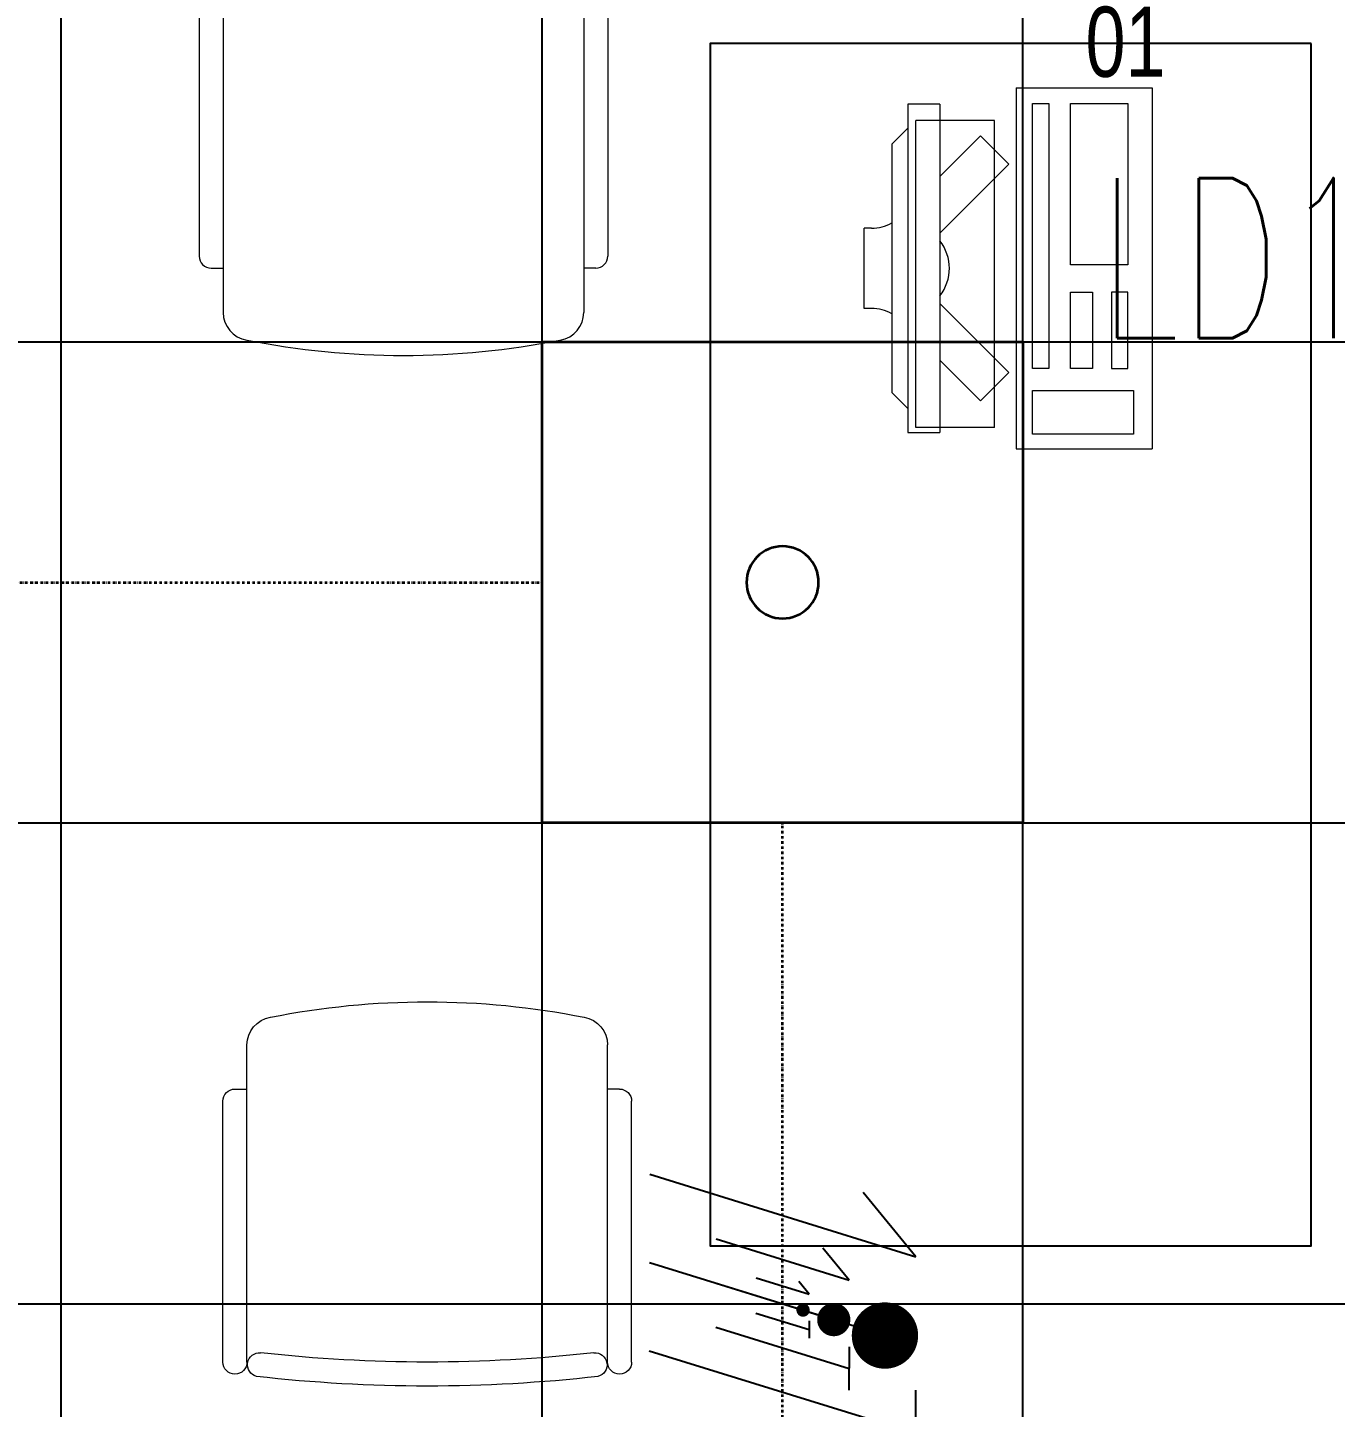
# Model space of a CAD drawing. Extents: x -12260 to 57327, y -29287 to 19916.
# Drawn here: x 10754 to 12386, y 6781 to 8502 of the extents above; entities that cross this region are included whole.
import ezdxf
from ezdxf.enums import TextEntityAlignment as Align

# ---------------------------------------------------------------- set-up
doc = ezdxf.new("R2010")
doc.units = 0
doc.header["$LTSCALE"] = 0.25
doc.linetypes.add('DASHDOT', pattern=[25.4, 12.7, -6.35, 0, -6.35])
for name, color, linetype, lineweight in [('01-First Floor$0$72_EGR_EQP_TAG', 142, 'Continuous', 5), ('01-First Floor$0$LOADING', 253, 'Continuous', 5), ('E-LITE-CIRC-NUMB', 6, 'Continuous', 25), ('E-LITE-CLNG', 150, 'Continuous', 35), ('E-LITE-CLNG-CNDT', 6, 'DASHDOT', 35), ('E-LITE-CTRL', 6, 'Continuous', 25), ('E-LITE-IDEN', 6, 'Continuous', 25), ('E-POWR-WIRE', 6, 'Continuous', 25), ('E-POWR-WIRE @ 100', 6, 'Continuous', 25), ('E-POWR-WIRE @ 20', 6, 'Continuous', 25), ('E-POWR-WIRE @ 50', 6, 'Continuous', 25)]:
    doc.layers.add(name, color=color, linetype=linetype, lineweight=lineweight)
doc.layers.add('01-First Floor$0$FALSE CEILING', color=251, linetype='Continuous')
doc.layers.add('01-First Floor$0$TME-NON MEDICAL FURNITURE', color=242, linetype='Continuous')
doc.styles.add('01-First Floor$0$X3G_ENTITY_257CFD', font='swisscl.ttf', dxfattribs={"height": 200})
doc.styles.add('DC_SIMPLEX', font='SIMPLEX.shx', dxfattribs={"width": 0.7})

# ---------------------------------------------------------------- blocks, each defined once
blk = doc.blocks.new('01-First Floor$0$GF21016-P')
at = {"layer": '01-First Floor$0$LOADING', "extrusion": (-1.24384e-09, -1.20261e-09, -1)}
for p, q in [((0.0128, 0.0179), (0.0128, 0.4136)), ((0.4628, 0.0179), (0.4628, 0.4136)), ((-0.0022, 0.3585), (0.0128, 0.3585)), ((0.4778, 0.3585), (0.4628, 0.3585)), ((-0.0172, 0.0179), (-0.0172, 0.3435)), ((0.4928, 0.0179), (0.4928, 0.3435)), ((0.4778, 0.0029), (0.4778, 0.0029))]:
    blk.add_line(p, q, dxfattribs=at)
for centre, radius, start, end in [((-0.2378, -0.5362), 1.0036, 78.7568, 101.2432), ((-0.0478, 0.4136), 0.035, 0, 80.6557), ((-0.4278, 0.4136), 0.035, 99.3443, 180), ((0.0022, 0.3435), 0.015, 0, 90), ((-0.4778, 0.3435), 0.015, 90, 180), ((0.0022, 0.0179), 0.015, 270, 0), ((0.0022, 0.0179), 0.015, 180, 270), ((-0.0284, 0.0145), 0.015, 284.3864, 95.5209), ((-0.2378, 1.8928), 1.8749, 263.6341, 276.3659), ((-0.4471, 0.0145), 0.015, 84.4791, 255.6136), ((-0.4778, 0.0179), 0.015, 270, 0), ((-0.4778, 0.0179), 0.015, 180, 270), ((-0.2378, 1.8734), 1.8855, 263.5119, 276.4881)]:
    blk.add_arc(centre, radius, start, end, dxfattribs=at)
blk = doc.blocks.new('01-First Floor$0$ITCWLS1-P')
at = {"layer": '01-First Floor$0$LOADING'}
for p, q in [((-0.17, 0.45), (-0.17, 0)), ((-0.17, 0.45), (0, 0.45)), ((0, 0.45), (0, 0)), ((-0.1496, 0.4305), (-0.1291, 0.4305)), ((-0.1291, 0.4305), (-0.1291, 0.4089)), ((-0.2651, 0.43, 0), (-0.3051, 0.43, 0)), ((-0.3051, 0.43, 0), (-0.3051, 0.02, 0)), ((-0.2651, 0.43, 0), (-0.2651, 0.02, 0)), ((-0.3251, 0.38, 0), (-0.3051, 0.4, 0)), ((-0.197, 0.4094), (-0.295, 0.4094)), ((-0.295, 0.0264), (-0.295, 0.4094)), ((-0.197, 0.0264), (-0.197, 0.4094)), ((-0.3251, 0.38, 0), (-0.3251, 0.07, 0)), ((-0.3503, 0.275), (-0.3596, 0.275)), ((-0.3596, 0.175), (-0.3596, 0.275)), ((-0.3503, 0.175), (-0.3596, 0.175)), ((-0.3251, 0.07, 0), (-0.3051, 0.05, 0)), ((-0.3051, 0.02, 0), (-0.2651, 0.02, 0)), ((-0.197, 0.0264), (-0.295, 0.0264)), ((-0.17, 0), (0, 0))]:
    blk.add_line(p, q, dxfattribs=at)
at = {"layer": '01-First Floor$0$LOADING', "extrusion": (2.48281e-10, 3.18408e-10, -1)}
for p, q in [((-0.2651, 0.3395), (-0.2144, 0.3902)), ((-0.1791, 0.3548), (-0.2144, 0.3902)), ((-0.2651, 0.2688), (-0.1791, 0.3548))]:
    blk.add_line(p, q, dxfattribs=at)
at = {"layer": '01-First Floor$0$LOADING', "extrusion": (2.48281e-10, -3.18408e-10, -1)}
for p, q in [((-0.2651, 0.1812), (-0.1791, 0.0952)), ((-0.2651, 0.1105), (-0.2144, 0.0598)), ((-0.1791, 0.0952), (-0.2144, 0.0598))]:
    blk.add_line(p, q, dxfattribs=at)
at = {"layer": '01-First Floor$0$LOADING'}
for points in [[(-0.1291, 0.4089), (-0.1291, 0.1), (-0.1496, 0.1), (-0.1496, 0.4305)], [(-0.1496, 0.1), (-0.1496, 0.1), (-0.1496, 0.1), (-0.1496, 0.1), (-0.1496, 0.1), (-0.1496, 0.1), (-0.1496, 0.1), (-0.1496, 0.1), (-0.1496, 0.1)], [(-0.1496, 0.1), (-0.1496, 0.1), (-0.1496, 0.1), (-0.1496, 0.1), (-0.1496, 0.1), (-0.1496, 0.1), (-0.1496, 0.1), (-0.1496, 0.1), (-0.1496, 0.1), (-0.1496, 0.1), (-0.1496, 0.1), (-0.1496, 0.1), (-0.1496, 0.1), (-0.1496, 0.1), (-0.1496, 0.1), (-0.1496, 0.1), (-0.1496, 0.1), (-0.1496, 0.1)], [(-0.1496, 0.1), (-0.1496, 0.1), (-0.1496, 0.1), (-0.1496, 0.1), (-0.1496, 0.1), (-0.1496, 0.1), (-0.1496, 0.1), (-0.1496, 0.1), (-0.1496, 0.1), (-0.1496, 0.1)], [(-0.1496, 0.1), (-0.1496, 0.1), (-0.1496, 0.1), (-0.1496, 0.1), (-0.1496, 0.1), (-0.1496, 0.1), (-0.1496, 0.1)], [(-0.1496, 0.1), (-0.1496, 0.1), (-0.1496, 0.1), (-0.1496, 0.1), (-0.1496, 0.1), (-0.1496, 0.1), (-0.1496, 0.1), (-0.1496, 0.1), (-0.1496, 0.1), (-0.1496, 0.1)], [(-0.1496, 0.1), (-0.1496, 0.1), (-0.1496, 0.1), (-0.1496, 0.1), (-0.1496, 0.1), (-0.1496, 0.1), (-0.1496, 0.1), (-0.1496, 0.1), (-0.1496, 0.1), (-0.1496, 0.1), (-0.1496, 0.1), (-0.1496, 0.1), (-0.1496, 0.1), (-0.1496, 0.1), (-0.1496, 0.1)], [(-0.1496, 0.1), (-0.1496, 0.1), (-0.1496, 0.1), (-0.1496, 0.1), (-0.1496, 0.1), (-0.1496, 0.1), (-0.1496, 0.1), (-0.1496, 0.1), (-0.1496, 0.1), (-0.1496, 0.1)], [(-0.1496, 0.1), (-0.1496, 0.1), (-0.1496, 0.1), (-0.1496, 0.1), (-0.1496, 0.1), (-0.1496, 0.1), (-0.1496, 0.1), (-0.1496, 0.1), (-0.1496, 0.1), (-0.1496, 0.1)], [(-0.1496, 0.1), (-0.1496, 0.1), (-0.1496, 0.1), (-0.1496, 0.1), (-0.1496, 0.1), (-0.1496, 0.1), (-0.1496, 0.1), (-0.1496, 0.1), (-0.1496, 0.1), (-0.1496, 0.1), (-0.1496, 0.1), (-0.1496, 0.1), (-0.1496, 0.1), (-0.1496, 0.1), (-0.1496, 0.1), (-0.1496, 0.1), (-0.1496, 0.1), (-0.1496, 0.1), (-0.1496, 0.1), (-0.1496, 0.1), (-0.1496, 0.1), (-0.1496, 0.1), (-0.1496, 0.1), (-0.1496, 0.1), (-0.1496, 0.1), (-0.1496, 0.1), (-0.1496, 0.1), (-0.1496, 0.1), (-0.1496, 0.1), (-0.1496, 0.1), (-0.1496, 0.1), (-0.1496, 0.1), (-0.1496, 0.1), (-0.1496, 0.1), (-0.1496, 0.1), (-0.1496, 0.1), (-0.1496, 0.1), (-0.1496, 0.1), (-0.1496, 0.1), (-0.1496, 0.1), (-0.1496, 0.1), (-0.1496, 0.1), (-0.1496, 0.1), (-0.1496, 0.1), (-0.1496, 0.1), (-0.1496, 0.1), (-0.1496, 0.1), (-0.1496, 0.1), (-0.1496, 0.1), (-0.1496, 0.1), (-0.1496, 0.1), (-0.1496, 0.1), (-0.1496, 0.1), (-0.1496, 0.1)], [(-0.1496, 0.1), (-0.1496, 0.1), (-0.1496, 0.1), (-0.1496, 0.1), (-0.1496, 0.1), (-0.1496, 0.1), (-0.1496, 0.1), (-0.1496, 0.1), (-0.1496, 0.1), (-0.1496, 0.1), (-0.1496, 0.1), (-0.1496, 0.1), (-0.1496, 0.1), (-0.1496, 0.1), (-0.1496, 0.1), (-0.1496, 0.1), (-0.1496, 0.1), (-0.1496, 0.1), (-0.1496, 0.1), (-0.1496, 0.1), (-0.1496, 0.1), (-0.1496, 0.1), (-0.1496, 0.1), (-0.1496, 0.1), (-0.1496, 0.1), (-0.1496, 0.1), (-0.1496, 0.1), (-0.1496, 0.1), (-0.1496, 0.1), (-0.1496, 0.1), (-0.1496, 0.1), (-0.1496, 0.1), (-0.1496, 0.1), (-0.1496, 0.1), (-0.1496, 0.1), (-0.1496, 0.1), (-0.1496, 0.1), (-0.1496, 0.1), (-0.1496, 0.1), (-0.1496, 0.1), (-0.1496, 0.1), (-0.1496, 0.1), (-0.1496, 0.1), (-0.1496, 0.1), (-0.1496, 0.1), (-0.1496, 0.1), (-0.1496, 0.1), (-0.1496, 0.1), (-0.1496, 0.1), (-0.1496, 0.1), (-0.1496, 0.1), (-0.1496, 0.1), (-0.1496, 0.1), (-0.1496, 0.1), (-0.1496, 0.1), (-0.1496, 0.1), (-0.1496, 0.1), (-0.1496, 0.1), (-0.1496, 0.1), (-0.1496, 0.1), (-0.1496, 0.1), (-0.1496, 0.1), (-0.1496, 0.1), (-0.1496, 0.1), (-0.1496, 0.1), (-0.1496, 0.1), (-0.1496, 0.1), (-0.1496, 0.1), (-0.1496, 0.1), (-0.1496, 0.1), (-0.1496, 0.1), (-0.1496, 0.1), (-0.1496, 0.1), (-0.1496, 0.1), (-0.1496, 0.1), (-0.1496, 0.1), (-0.1496, 0.1), (-0.1496, 0.1), (-0.1496, 0.1), (-0.1496, 0.1), (-0.1496, 0.1), (-0.1496, 0.1), (-0.1496, 0.1), (-0.1496, 0.1), (-0.1496, 0.1), (-0.1496, 0.1), (-0.1496, 0.1), (-0.1496, 0.1), (-0.1496, 0.1)], [(-0.1496, 0.1), (-0.1496, 0.1), (-0.1496, 0.1), (-0.1496, 0.1), (-0.1496, 0.1), (-0.1496, 0.1), (-0.1496, 0.1), (-0.1496, 0.1), (-0.1496, 0.1), (-0.1496, 0.1), (-0.1496, 0.1), (-0.1496, 0.1)], [(-0.1496, 0.1), (-0.1496, 0.1), (-0.1496, 0.1), (-0.1496, 0.1), (-0.1496, 0.1), (-0.1496, 0.1), (-0.1496, 0.1)], [(-0.1496, 0.1), (-0.1496, 0.1), (-0.1496, 0.1), (-0.1496, 0.1), (-0.1496, 0.1), (-0.1496, 0.1), (-0.1496, 0.1), (-0.1496, 0.1), (-0.1496, 0.1), (-0.1496, 0.1), (-0.1496, 0.1), (-0.1496, 0.1), (-0.1496, 0.1), (-0.1496, 0.1), (-0.1496, 0.1), (-0.1496, 0.1), (-0.1496, 0.1)], [(-0.1496, 0.1), (-0.1496, 0.1), (-0.1496, 0.1), (-0.1496, 0.1), (-0.1496, 0.1), (-0.1496, 0.1), (-0.1496, 0.1), (-0.1496, 0.1), (-0.1496, 0.1), (-0.1496, 0.1), (-0.1496, 0.1), (-0.1496, 0.1), (-0.1496, 0.1), (-0.1496, 0.1), (-0.1496, 0.1), (-0.1496, 0.1), (-0.1496, 0.1), (-0.1496, 0.1), (-0.1496, 0.1), (-0.1496, 0.1), (-0.1496, 0.1), (-0.1496, 0.1), (-0.1496, 0.1), (-0.1496, 0.1), (-0.1496, 0.1), (-0.1496, 0.1), (-0.1496, 0.1), (-0.1496, 0.1), (-0.1496, 0.1), (-0.1496, 0.1), (-0.1496, 0.1), (-0.1496, 0.1), (-0.1496, 0.1), (-0.1496, 0.1), (-0.1496, 0.1), (-0.1496, 0.1), (-0.1496, 0.1), (-0.1496, 0.1), (-0.1496, 0.1), (-0.1496, 0.1), (-0.1496, 0.1), (-0.1496, 0.1), (-0.1496, 0.1), (-0.1496, 0.1), (-0.1496, 0.1), (-0.1496, 0.1), (-0.1496, 0.1), (-0.1496, 0.1), (-0.1496, 0.1), (-0.1496, 0.1), (-0.1496, 0.1), (-0.1496, 0.1), (-0.1496, 0.1), (-0.1496, 0.1), (-0.1496, 0.1), (-0.1496, 0.1), (-0.1496, 0.1), (-0.1496, 0.1), (-0.1496, 0.1), (-0.1496, 0.1), (-0.1496, 0.1), (-0.1496, 0.1), (-0.1496, 0.1), (-0.1496, 0.1), (-0.1496, 0.1), (-0.1496, 0.1), (-0.1496, 0.1), (-0.1496, 0.1), (-0.1496, 0.1), (-0.1496, 0.1), (-0.1496, 0.1), (-0.1496, 0.1), (-0.1496, 0.1), (-0.1496, 0.1), (-0.1496, 0.1), (-0.1496, 0.1), (-0.1496, 0.1), (-0.1496, 0.1), (-0.1496, 0.1), (-0.1496, 0.1), (-0.1496, 0.1), (-0.1496, 0.1), (-0.1496, 0.1), (-0.1496, 0.1), (-0.1496, 0.1), (-0.1496, 0.1), (-0.1496, 0.1), (-0.1496, 0.1), (-0.1496, 0.1), (-0.1496, 0.1), (-0.1496, 0.1), (-0.1496, 0.1), (-0.1496, 0.1), (-0.1496, 0.1), (-0.1496, 0.1), (-0.1496, 0.1), (-0.1496, 0.1), (-0.1496, 0.1), (-0.1496, 0.1), (-0.1496, 0.1), (-0.1496, 0.1), (-0.1496, 0.1), (-0.1496, 0.1), (-0.1496, 0.1), (-0.1496, 0.1), (-0.1496, 0.1), (-0.1496, 0.1), (-0.1496, 0.1), (-0.1496, 0.1), (-0.1496, 0.1), (-0.1496, 0.1)], [(-0.1496, 0.1), (-0.1496, 0.1), (-0.1496, 0.1), (-0.1496, 0.1), (-0.1496, 0.1), (-0.1496, 0.1), (-0.1496, 0.1), (-0.1496, 0.1)]]:
    blk.add_lwpolyline(points, dxfattribs=at)
for points in [[(-0.1019, 0.4305), (-0.0304, 0.4305), (-0.0304, 0.2294), (-0.1019, 0.2294)], [(-0.1019, 0.1954), (-0.0747, 0.1954), (-0.0747, 0.1), (-0.1019, 0.1)], [(-0.0304, 0.1954), (-0.0508, 0.1954), (-0.0508, 0.1), (-0.0304, 0.1)], [(-0.1496, 0.1), (-0.1496, 0.1), (-0.1496, 0.1), (-0.1496, 0.1), (-0.1496, 0.1), (-0.1496, 0.1), (-0.1496, 0.1), (-0.1496, 0.1), (-0.1496, 0.1), (-0.1496, 0.1), (-0.1496, 0.1), (-0.1496, 0.1), (-0.1496, 0.1), (-0.1496, 0.1), (-0.1496, 0.1), (-0.1496, 0.1), (-0.1496, 0.1), (-0.1496, 0.1), (-0.1496, 0.1), (-0.1496, 0.1), (-0.1496, 0.1), (-0.1496, 0.1), (-0.1496, 0.1), (-0.1496, 0.1), (-0.1496, 0.1), (-0.1496, 0.1), (-0.1496, 0.1), (-0.1496, 0.1), (-0.1496, 0.1), (-0.1496, 0.1), (-0.1496, 0.1), (-0.1496, 0.1), (-0.1496, 0.1), (-0.1496, 0.1), (-0.1496, 0.1), (-0.1496, 0.1), (-0.1496, 0.1), (-0.1496, 0.1), (-0.1496, 0.1), (-0.1496, 0.1), (-0.1496, 0.1), (-0.1496, 0.1), (-0.1496, 0.1), (-0.1496, 0.1), (-0.1496, 0.1), (-0.1496, 0.1), (-0.1496, 0.1), (-0.1496, 0.1), (-0.1496, 0.1), (-0.1496, 0.1), (-0.1496, 0.1), (-0.1496, 0.1), (-0.1496, 0.1), (-0.1496, 0.1), (-0.1496, 0.1), (-0.1496, 0.1), (-0.1496, 0.1), (-0.1496, 0.1), (-0.1496, 0.1), (-0.1496, 0.1), (-0.1496, 0.1), (-0.1496, 0.1), (-0.1496, 0.1), (-0.1496, 0.1), (-0.1496, 0.1), (-0.1496, 0.1), (-0.1496, 0.1), (-0.1496, 0.1), (-0.1496, 0.1), (-0.1496, 0.1), (-0.1496, 0.1), (-0.1496, 0.1), (-0.1496, 0.1), (-0.1496, 0.1), (-0.1496, 0.1), (-0.1496, 0.1), (-0.1496, 0.1), (-0.1496, 0.1), (-0.1496, 0.1), (-0.1496, 0.1), (-0.1496, 0.1), (-0.1496, 0.1), (-0.1496, 0.1), (-0.1496, 0.1), (-0.1496, 0.1), (-0.1496, 0.1), (-0.1496, 0.1), (-0.1496, 0.1), (-0.1496, 0.1), (-0.1496, 0.1), (-0.1496, 0.1), (-0.1496, 0.1), (-0.1496, 0.1), (-0.1496, 0.1), (-0.1496, 0.1), (-0.1496, 0.1), (-0.1496, 0.1), (-0.1496, 0.1), (-0.1496, 0.1), (-0.1496, 0.1), (-0.1496, 0.1), (-0.1496, 0.1), (-0.1496, 0.1), (-0.1496, 0.1), (-0.1496, 0.1), (-0.1496, 0.1), (-0.1496, 0.1), (-0.1496, 0.1), (-0.1496, 0.1), (-0.1496, 0.1), (-0.1496, 0.1), (-0.1496, 0.1), (-0.1496, 0.1), (-0.1496, 0.1), (-0.1496, 0.1), (-0.1496, 0.1), (-0.1496, 0.1), (-0.1496, 0.1), (-0.1496, 0.1), (-0.1496, 0.1), (-0.1496, 0.1), (-0.1496, 0.1), (-0.1496, 0.1), (-0.1496, 0.1), (-0.1496, 0.1), (-0.1496, 0.1), (-0.1496, 0.1), (-0.1496, 0.1), (-0.1496, 0.1), (-0.1496, 0.1), (-0.1496, 0.1), (-0.1496, 0.1), (-0.1496, 0.1), (-0.1496, 0.1), (-0.1496, 0.1), (-0.1496, 0.1), (-0.1496, 0.1), (-0.1496, 0.1), (-0.1496, 0.1), (-0.1496, 0.1), (-0.1496, 0.1), (-0.1496, 0.1), (-0.1496, 0.1), (-0.1496, 0.1), (-0.1496, 0.1), (-0.1496, 0.1), (-0.1496, 0.1), (-0.1496, 0.1), (-0.1496, 0.1), (-0.1496, 0.1), (-0.1496, 0.1), (-0.1496, 0.1), (-0.1496, 0.1), (-0.1496, 0.1), (-0.1496, 0.1), (-0.1496, 0.1), (-0.1496, 0.1), (-0.1496, 0.1), (-0.1496, 0.1), (-0.1496, 0.1), (-0.1496, 0.1), (-0.1496, 0.1), (-0.1496, 0.1), (-0.1496, 0.1), (-0.1496, 0.1), (-0.1496, 0.1), (-0.1496, 0.1), (-0.1496, 0.1), (-0.1496, 0.1), (-0.1496, 0.1), (-0.1496, 0.1), (-0.1496, 0.1), (-0.1496, 0.1), (-0.1496, 0.1), (-0.1496, 0.1), (-0.1496, 0.1), (-0.1496, 0.1), (-0.1496, 0.1), (-0.1496, 0.1), (-0.1496, 0.1), (-0.1496, 0.1), (-0.1496, 0.1), (-0.1496, 0.1), (-0.1496, 0.1), (-0.1496, 0.1), (-0.1496, 0.1), (-0.1496, 0.1), (-0.1496, 0.1), (-0.1496, 0.1), (-0.1496, 0.1), (-0.1496, 0.1), (-0.1496, 0.1), (-0.1496, 0.1), (-0.1496, 0.1), (-0.1496, 0.1), (-0.1496, 0.1), (-0.1496, 0.1), (-0.1496, 0.1), (-0.1496, 0.1), (-0.1496, 0.1), (-0.1496, 0.1), (-0.1496, 0.1), (-0.1496, 0.1), (-0.1496, 0.1), (-0.1496, 0.1), (-0.1496, 0.1), (-0.1496, 0.1), (-0.1496, 0.1), (-0.1496, 0.1), (-0.1496, 0.1), (-0.1496, 0.1), (-0.1496, 0.1), (-0.1496, 0.1), (-0.1496, 0.1), (-0.1496, 0.1), (-0.1496, 0.1), (-0.1496, 0.1), (-0.1496, 0.1), (-0.1496, 0.1), (-0.1496, 0.1), (-0.1496, 0.1), (-0.1496, 0.1), (-0.1496, 0.1), (-0.1496, 0.1), (-0.1496, 0.1), (-0.1496, 0.1), (-0.1496, 0.1), (-0.1496, 0.1), (-0.1496, 0.1), (-0.1496, 0.1), (-0.1496, 0.1), (-0.1496, 0.1), (-0.1496, 0.1), (-0.1496, 0.1), (-0.1496, 0.1), (-0.1496, 0.1), (-0.1496, 0.1), (-0.1496, 0.1), (-0.1496, 0.1), (-0.1496, 0.1), (-0.1496, 0.1), (-0.1496, 0.1), (-0.1496, 0.1), (-0.1496, 0.1), (-0.1496, 0.1), (-0.1496, 0.1), (-0.1496, 0.1), (-0.1496, 0.1), (-0.1496, 0.1), (-0.1496, 0.1), (-0.1496, 0.1), (-0.1496, 0.1), (-0.1496, 0.1), (-0.1496, 0.1), (-0.1496, 0.1), (-0.1496, 0.1), (-0.1496, 0.1), (-0.1496, 0.1), (-0.1496, 0.1), (-0.1496, 0.1), (-0.1496, 0.1), (-0.1496, 0.1), (-0.1496, 0.1), (-0.1496, 0.1), (-0.1496, 0.1), (-0.1496, 0.1), (-0.1496, 0.1), (-0.1496, 0.1), (-0.1496, 0.1), (-0.1496, 0.1), (-0.1496, 0.1), (-0.1496, 0.1), (-0.1496, 0.1), (-0.1496, 0.1), (-0.1496, 0.1), (-0.1496, 0.1), (-0.1496, 0.1)], [(-0.1496, 0.1), (-0.1496, 0.1), (-0.1496, 0.1), (-0.1496, 0.1), (-0.1496, 0.1), (-0.1496, 0.1), (-0.1496, 0.1), (-0.1496, 0.1), (-0.1496, 0.1), (-0.1496, 0.1), (-0.1496, 0.1), (-0.1496, 0.1), (-0.1496, 0.1), (-0.1496, 0.1), (-0.1496, 0.1), (-0.1496, 0.1), (-0.1496, 0.1), (-0.1496, 0.1), (-0.1496, 0.1), (-0.1496, 0.1), (-0.1496, 0.1), (-0.1496, 0.1), (-0.1496, 0.1), (-0.1496, 0.1), (-0.1496, 0.1), (-0.1496, 0.1), (-0.1496, 0.1), (-0.1496, 0.1), (-0.1496, 0.1), (-0.1496, 0.1), (-0.1496, 0.1), (-0.1496, 0.1), (-0.1496, 0.1), (-0.1496, 0.1), (-0.1496, 0.1), (-0.1496, 0.1), (-0.1496, 0.1), (-0.1496, 0.1), (-0.1496, 0.1), (-0.1496, 0.1), (-0.1496, 0.1), (-0.1496, 0.1), (-0.1496, 0.1), (-0.1496, 0.1), (-0.1496, 0.1), (-0.1496, 0.1), (-0.1496, 0.1), (-0.1496, 0.1), (-0.1496, 0.1), (-0.1496, 0.1), (-0.1496, 0.1), (-0.1496, 0.1), (-0.1496, 0.1), (-0.1496, 0.1), (-0.1496, 0.1), (-0.1496, 0.1), (-0.1496, 0.1), (-0.1496, 0.1), (-0.1496, 0.1), (-0.1496, 0.1), (-0.1496, 0.1), (-0.1496, 0.1), (-0.1496, 0.1), (-0.1496, 0.1), (-0.1496, 0.1), (-0.1496, 0.1), (-0.1496, 0.1), (-0.1496, 0.1), (-0.1496, 0.1), (-0.1496, 0.1), (-0.1496, 0.1), (-0.1496, 0.1), (-0.1496, 0.1), (-0.1496, 0.1), (-0.1496, 0.1), (-0.1496, 0.1), (-0.1496, 0.1), (-0.1496, 0.1), (-0.1496, 0.1), (-0.1496, 0.1), (-0.1496, 0.1), (-0.1496, 0.1), (-0.1496, 0.1), (-0.1496, 0.1), (-0.1496, 0.1), (-0.1496, 0.1), (-0.1496, 0.1), (-0.1496, 0.1), (-0.1496, 0.1), (-0.1496, 0.1), (-0.1496, 0.1), (-0.1496, 0.1), (-0.1496, 0.1), (-0.1496, 0.1), (-0.1496, 0.1), (-0.1496, 0.1), (-0.1496, 0.1), (-0.1496, 0.1), (-0.1496, 0.1), (-0.1496, 0.1), (-0.1496, 0.1), (-0.1496, 0.1), (-0.1496, 0.1), (-0.1496, 0.1), (-0.1496, 0.1), (-0.1496, 0.1), (-0.1496, 0.1), (-0.1496, 0.1), (-0.1496, 0.1), (-0.1496, 0.1), (-0.1496, 0.1), (-0.1496, 0.1), (-0.1496, 0.1), (-0.1496, 0.1), (-0.1496, 0.1), (-0.1496, 0.1), (-0.1496, 0.1), (-0.1496, 0.1), (-0.1496, 0.1), (-0.1496, 0.1), (-0.1496, 0.1), (-0.1496, 0.1), (-0.1496, 0.1), (-0.1496, 0.1), (-0.1496, 0.1), (-0.1496, 0.1), (-0.1496, 0.1), (-0.1496, 0.1), (-0.1496, 0.1), (-0.1496, 0.1), (-0.1496, 0.1), (-0.1496, 0.1), (-0.1496, 0.1), (-0.1496, 0.1), (-0.1496, 0.1), (-0.1496, 0.1), (-0.1496, 0.1), (-0.1496, 0.1), (-0.1496, 0.1), (-0.1496, 0.1), (-0.1496, 0.1), (-0.1496, 0.1), (-0.1496, 0.1), (-0.1496, 0.1), (-0.1496, 0.1), (-0.1496, 0.1), (-0.1496, 0.1), (-0.1496, 0.1), (-0.1496, 0.1), (-0.1496, 0.1), (-0.1496, 0.1), (-0.1496, 0.1), (-0.1496, 0.1), (-0.1496, 0.1), (-0.1496, 0.1), (-0.1496, 0.1), (-0.1496, 0.1), (-0.1496, 0.1), (-0.1496, 0.1), (-0.1496, 0.1), (-0.1496, 0.1), (-0.1496, 0.1), (-0.1496, 0.1), (-0.1496, 0.1), (-0.1496, 0.1), (-0.1496, 0.1), (-0.1496, 0.1), (-0.1496, 0.1), (-0.1496, 0.1), (-0.1496, 0.1), (-0.1496, 0.1), (-0.1496, 0.1), (-0.1496, 0.1), (-0.1496, 0.1), (-0.1496, 0.1), (-0.1496, 0.1), (-0.1496, 0.1), (-0.1496, 0.1), (-0.1496, 0.1), (-0.1496, 0.1), (-0.1496, 0.1), (-0.1496, 0.1), (-0.1496, 0.1), (-0.1496, 0.1), (-0.1496, 0.1), (-0.1496, 0.1), (-0.1496, 0.1), (-0.1496, 0.1), (-0.1496, 0.1), (-0.1496, 0.1), (-0.1496, 0.1), (-0.1496, 0.1), (-0.1496, 0.1), (-0.1496, 0.1), (-0.1496, 0.1), (-0.1496, 0.1), (-0.1496, 0.1), (-0.1496, 0.1), (-0.1496, 0.1), (-0.1496, 0.1), (-0.1496, 0.1), (-0.1496, 0.1), (-0.1496, 0.1), (-0.1496, 0.1), (-0.1496, 0.1), (-0.1496, 0.1), (-0.1496, 0.1), (-0.1496, 0.1), (-0.1496, 0.1), (-0.1496, 0.1), (-0.1496, 0.1), (-0.1496, 0.1), (-0.1496, 0.1), (-0.1496, 0.1)], [(-0.1496, 0.1), (-0.1496, 0.1), (-0.1496, 0.1), (-0.1496, 0.1), (-0.1496, 0.1), (-0.1496, 0.1), (-0.1496, 0.1), (-0.1496, 0.1), (-0.1496, 0.1), (-0.1496, 0.1), (-0.1496, 0.1), (-0.1496, 0.1), (-0.1496, 0.1), (-0.1496, 0.1), (-0.1496, 0.1), (-0.1496, 0.1), (-0.1496, 0.1), (-0.1496, 0.1), (-0.1496, 0.1), (-0.1496, 0.1), (-0.1496, 0.1), (-0.1496, 0.1), (-0.1496, 0.1), (-0.1496, 0.1), (-0.1496, 0.1), (-0.1496, 0.1), (-0.1496, 0.1), (-0.1496, 0.1), (-0.1496, 0.1), (-0.1496, 0.1), (-0.1496, 0.1), (-0.1496, 0.1), (-0.1496, 0.1), (-0.1496, 0.1), (-0.1496, 0.1), (-0.1496, 0.1), (-0.1496, 0.1), (-0.1496, 0.1), (-0.1496, 0.1), (-0.1496, 0.1), (-0.1496, 0.1), (-0.1496, 0.1), (-0.1496, 0.1), (-0.1496, 0.1), (-0.1496, 0.1), (-0.1496, 0.1), (-0.1496, 0.1), (-0.1496, 0.1), (-0.1496, 0.1), (-0.1496, 0.1), (-0.1496, 0.1), (-0.1496, 0.1), (-0.1496, 0.1), (-0.1496, 0.1), (-0.1496, 0.1), (-0.1496, 0.1), (-0.1496, 0.1), (-0.1496, 0.1), (-0.1496, 0.1), (-0.1496, 0.1), (-0.1496, 0.1), (-0.1496, 0.1), (-0.1496, 0.1), (-0.1496, 0.1), (-0.1496, 0.1), (-0.1496, 0.1), (-0.1496, 0.1), (-0.1496, 0.1), (-0.1496, 0.1), (-0.1496, 0.1), (-0.1496, 0.1), (-0.1496, 0.1), (-0.1496, 0.1), (-0.1496, 0.1), (-0.1496, 0.1), (-0.1496, 0.1), (-0.1496, 0.1), (-0.1496, 0.1), (-0.1496, 0.1), (-0.1496, 0.1), (-0.1496, 0.1), (-0.1496, 0.1), (-0.1496, 0.1), (-0.1496, 0.1), (-0.1496, 0.1), (-0.1496, 0.1), (-0.1496, 0.1), (-0.1496, 0.1), (-0.1496, 0.1), (-0.1496, 0.1), (-0.1496, 0.1), (-0.1496, 0.1), (-0.1496, 0.1), (-0.1496, 0.1), (-0.1496, 0.1), (-0.1496, 0.1), (-0.1496, 0.1), (-0.1496, 0.1), (-0.1496, 0.1), (-0.1496, 0.1), (-0.1496, 0.1), (-0.1496, 0.1), (-0.1496, 0.1), (-0.1496, 0.1), (-0.1496, 0.1), (-0.1496, 0.1), (-0.1496, 0.1), (-0.1496, 0.1), (-0.1496, 0.1), (-0.1496, 0.1), (-0.1496, 0.1), (-0.1496, 0.1), (-0.1496, 0.1), (-0.1496, 0.1), (-0.1496, 0.1), (-0.1496, 0.1), (-0.1496, 0.1), (-0.1496, 0.1), (-0.1496, 0.1), (-0.1496, 0.1), (-0.1496, 0.1), (-0.1496, 0.1), (-0.1496, 0.1), (-0.1496, 0.1), (-0.1496, 0.1), (-0.1496, 0.1), (-0.1496, 0.1), (-0.1496, 0.1), (-0.1496, 0.1), (-0.1496, 0.1), (-0.1496, 0.1), (-0.1496, 0.1), (-0.1496, 0.1), (-0.1496, 0.1), (-0.1496, 0.1), (-0.1496, 0.1), (-0.1496, 0.1), (-0.1496, 0.1), (-0.1496, 0.1), (-0.1496, 0.1), (-0.1496, 0.1), (-0.1496, 0.1), (-0.1496, 0.1), (-0.1496, 0.1), (-0.1496, 0.1), (-0.1496, 0.1), (-0.1496, 0.1), (-0.1496, 0.1), (-0.1496, 0.1), (-0.1496, 0.1), (-0.1496, 0.1), (-0.1496, 0.1), (-0.1496, 0.1), (-0.1496, 0.1), (-0.1496, 0.1), (-0.1496, 0.1), (-0.1496, 0.1), (-0.1496, 0.1), (-0.1496, 0.1), (-0.1496, 0.1), (-0.1496, 0.1), (-0.1496, 0.1), (-0.1496, 0.1), (-0.1496, 0.1), (-0.1496, 0.1), (-0.1496, 0.1), (-0.1496, 0.1), (-0.1496, 0.1), (-0.1496, 0.1), (-0.1496, 0.1), (-0.1496, 0.1), (-0.1496, 0.1), (-0.1496, 0.1), (-0.1496, 0.1), (-0.1496, 0.1), (-0.1496, 0.1), (-0.1496, 0.1), (-0.1496, 0.1), (-0.1496, 0.1), (-0.1496, 0.1), (-0.1496, 0.1), (-0.1496, 0.1), (-0.1496, 0.1), (-0.1496, 0.1), (-0.1496, 0.1), (-0.1496, 0.1), (-0.1496, 0.1), (-0.1496, 0.1), (-0.1496, 0.1), (-0.1496, 0.1), (-0.1496, 0.1), (-0.1496, 0.1), (-0.1496, 0.1), (-0.1496, 0.1), (-0.1496, 0.1), (-0.1496, 0.1), (-0.1496, 0.1), (-0.1496, 0.1), (-0.1496, 0.1), (-0.1496, 0.1), (-0.1496, 0.1), (-0.1496, 0.1), (-0.1496, 0.1), (-0.1496, 0.1), (-0.1496, 0.1), (-0.1496, 0.1), (-0.1496, 0.1), (-0.1496, 0.1), (-0.1496, 0.1), (-0.1496, 0.1), (-0.1496, 0.1), (-0.1496, 0.1), (-0.1496, 0.1), (-0.1496, 0.1), (-0.1496, 0.1), (-0.1496, 0.1), (-0.1496, 0.1), (-0.1496, 0.1), (-0.1496, 0.1)], [(-0.1496, 0.0727), (-0.0236, 0.0727), (-0.0236, 0.0182), (-0.1496, 0.0182)]]:
    blk.add_lwpolyline(points, close=True, dxfattribs=at)
for centre, radius, start, end in [((-0.3503, 0.325), 0.05, 270, 300.3093), ((-0.3089, 0.225), 0.0556, 321.9431, 38.0569), ((-0.3503, 0.125), 0.05, 59.6907, 90)]:
    blk.add_arc(centre, radius, start, end, dxfattribs=at)
blk = doc.blocks.new('01-First Floor')
at = {"layer": '01-First Floor$0$FALSE CEILING', "linetype": 'Continuous'}
for p, q in [((10796.4, 5110), (10796.4, 8553.5)), ((11396.4, 5110), (11396.4, 8553.5)), ((11996.4, 5110), (11996.4, 8553.5)), ((8396.4, 8110), (13106, 8110)), ((8396.4, 7510), (13106, 7510)), ((8396.4, 6910), (13106, 6910))]:
    blk.add_line(p, q, dxfattribs=at)
at = {"layer": '01-First Floor$0$FALSE CEILING', "elevation": -0.1}
blk.add_lwpolyline([(12356, 8482.3), (11606, 8482.3), (11606, 6982.3), (12356, 6982.3)], close=True, dxfattribs=at)
at = {"layer": '01-First Floor$0$LOADING', "elevation": -0.1}
blk.add_lwpolyline([(12356, 8482.3), (11606, 8482.3), (11606, 6982.3), (12356, 6982.3)], close=True, dxfattribs=at)
at = {"layer": '01-First Floor$0$LOADING', "extrusion": (8.01373e-06, 1.9399e-16, 1), "xscale": 1000.000000000009, "yscale": 1000.000000000009, "zscale": 1000.000000000009}
blk.add_blockref('01-First Floor$0$ITCWLS1-P', (12157.9, 7976.8, 0), dxfattribs=at)
at = {"layer": '01-First Floor$0$TME-NON MEDICAL FURNITURE', "color": 1, "extrusion": (2.67576e-11, -2.24019e-05, 1), "xscale": -1000.000000000002, "yscale": 1000.000000000002, "zscale": -1000.000000000002, "rotation": 180.0000251123527}
blk.add_blockref('01-First Floor$0$GF21016-P', (10985.6, 8560.5, -0.3), dxfattribs=at)
at = {"layer": '01-First Floor$0$TME-NON MEDICAL FURNITURE', "color": 1, "extrusion": (4.75185e-05, -1.86519e-05, 1), "xscale": 1000.000000000003, "yscale": 1000.000000000003, "zscale": -1000.000000000001, "rotation": 359.9999749532386}
blk.add_blockref('01-First Floor$0$GF21016-P', (11015.3, 6819.3, 0.2), dxfattribs=at)
at = {"layer": '01-First Floor$0$72_EGR_EQP_TAG', "insert": (12124.4, 8528.2, -0.1), "char_height": 87.47, "attachment_point": 2, "style": '01-First Floor$0$X3G_ENTITY_257CFD'}
blk.add_mtext('01', dxfattribs=at)
blk = doc.blocks.new('*U25')
blk.add_lwpolyline([(-300, 300), (-300, -300), (300, -300), (300, 300)], close=True)
blk.add_circle((0, 0), 45)
at = {"layer": 'E-LITE-CIRC-NUMB', "style": 'DC_SIMPLEX', "width": 0.7, "flags": 8}
blk.add_attdef('CIRCUIT', text='', height=200, rotation=0, dxfattribs=at).set_placement((-473.9, 300), align=Align.RIGHT)
at = {"layer": 'E-LITE-CTRL', "style": 'DC_SIMPLEX', "width": 0.7, "flags": 8}
blk.add_attdef('CONTROL', (1118.9, -935), '', height=200, rotation=360, dxfattribs=at)
at = {"layer": 'E-LITE-IDEN', "style": 'DC_SIMPLEX', "width": 0.7, "flags": 8}
blk.add_attdef('TYPE', (460.4, 457.6), '', height=200, rotation=360, dxfattribs=at)
blk = doc.blocks.new('*U41')
for p, q in [((-1.658, 1.617), (1.663, 0.587)), ((1.663, 0.587), (1.004, 1.389)), ((-1.66, 0.515), (1.66, -0.515)), ((-1.663, -0.587), (1.658, -1.617)), ((1.659, -1.078), (1.657, -2.157))]:
    blk.add_line(p, q)
at = {"const_width": 0.414}
blk.add_lwpolyline([(1.278, -0.19, 1), (1.277, -0.604, 1)], format="xyb", close=True, dxfattribs=at)
blk = doc.blocks.new('*U815')
at = {"layer": 'E-POWR-WIRE @ 100', "xscale": 100, "yscale": 100, "zscale": 100}
blk.add_blockref('*U41', (11696.5, 6910), dxfattribs=at)
at = {"layer": 'E-POWR-WIRE @ 20', "xscale": 20, "yscale": 20, "zscale": 20}
blk.add_blockref('*U41', (11696.5, 6910), dxfattribs=at)
at = {"layer": 'E-POWR-WIRE @ 50', "xscale": 50, "yscale": 50, "zscale": 50}
blk.add_blockref('*U41', (11696.5, 6910), dxfattribs=at)

msp = doc.modelspace()

# ---------------------------------------------------------------- linework, layer by layer
at = {"layer": 'E-LITE-CLNG-CNDT'}
for points in [[(9596.5, 7810), (11396.5, 7810)], [(11696.5, 6310), (11696.5, 7510)]]:
    msp.add_lwpolyline(points, dxfattribs=at)

# ---------------------------------------------------------------- block references
at = {"layer": 'E-LITE-CLNG'}
ref = msp.add_blockref('*U25', (11696.5, 7810), dxfattribs=dict(at, xscale=-1))
ref.add_attrib('TYPE', 'LD1', (12090, 8114.5), dxfattribs={"layer": 'E-LITE-IDEN', "height": 200, "rotation": 0, "style": 'DC_SIMPLEX', "width": 0.7, "flags": 8})
at = {"layer": 'E-LITE-CLNG-CNDT'}
msp.add_blockref('01-First Floor', (0, 0), dxfattribs=at)
at = {"layer": 'E-POWR-WIRE'}
msp.add_blockref('*U815', (0, 0), dxfattribs=at)

doc.saveas('drawing.dxf')
